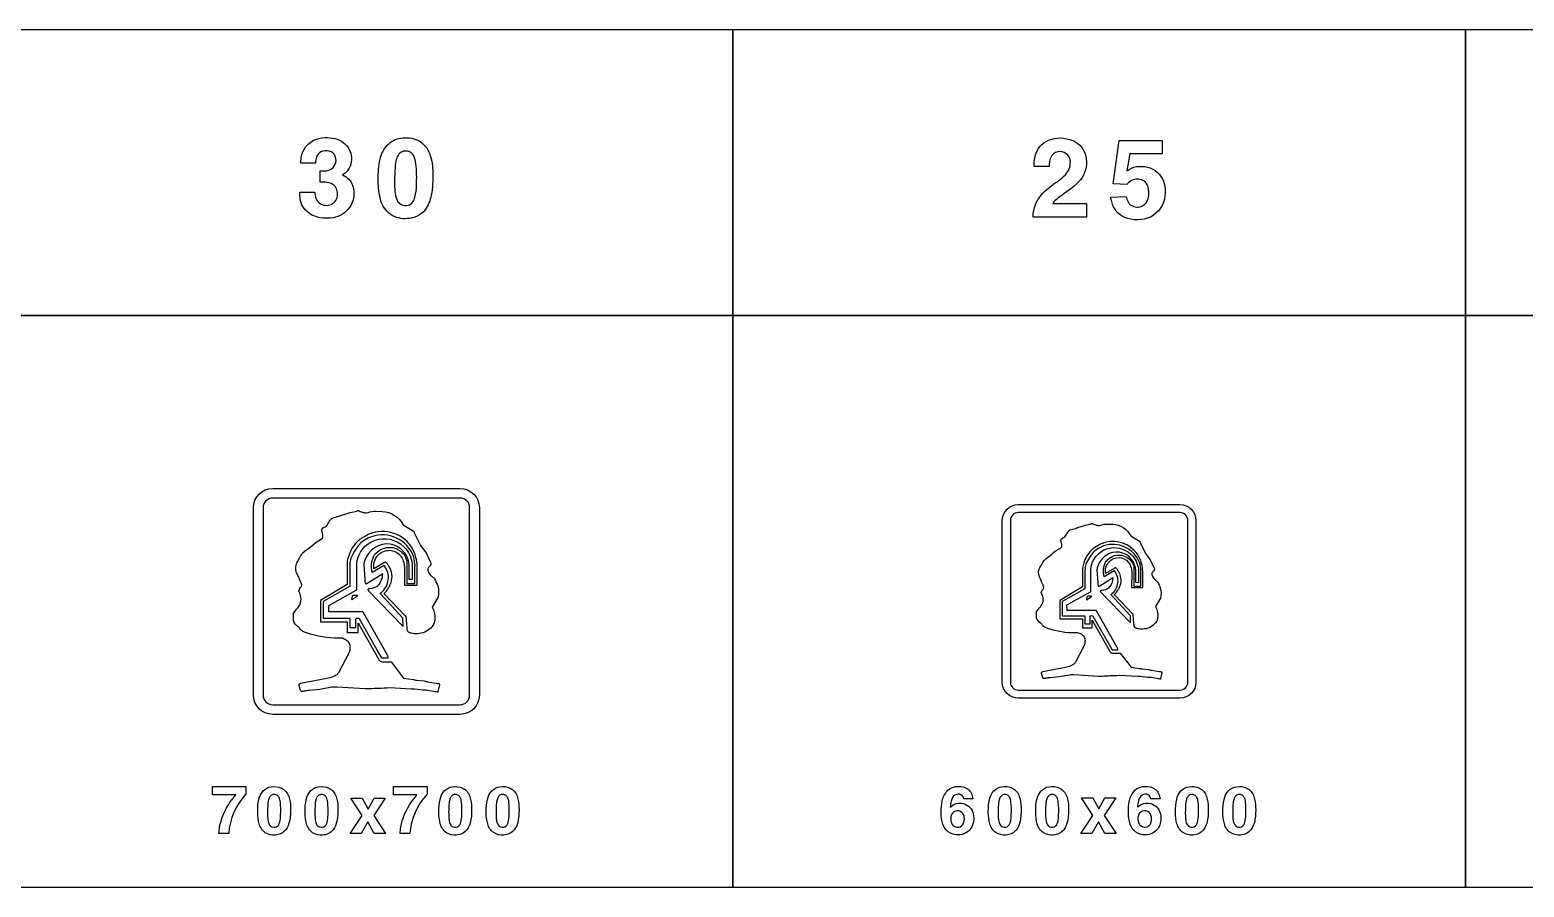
# Model space of a CAD drawing. Extents: x 0 to 18160, y 0 to 2655.
# Drawn here: x 4633 to 9262, y 0 to 2655 of the extents above; entities that cross this region are included whole.
import ezdxf

# ---------------------------------------------------------------- set-up
doc = ezdxf.new("R2010")
doc.units = 0
doc.header["$MEASUREMENT"] = 0

msp = doc.modelspace()

# ---------------------------------------------------------------- linework, layer by layer
for points in [[(4540, 1770), (6810, 1770), (6810, 2655), (4540, 2655)], [(6810, 1770), (9080, 1770), (9080, 2655), (6810, 2655)], [(9080, 1770), (11350, 1770), (11350, 2655), (9080, 2655)], [(4540, 0), (6810, 0), (6810, 1770), (4540, 1770)], [(6810, 0), (9080, 0), (9080, 1770), (6810, 1770)], [(9080, 0), (11350, 0), (11350, 1770), (9080, 1770)], [(5662.41, 221.386), (5627.29, 275.936), (5662.06, 275.936), (5680.33, 241.884), (5699.05, 275.936), (5733.19, 275.936), (5697.65, 221.908), (5734.17, 165.889), (5699.62, 165.889), (5679.76, 201.979), (5659.35, 165.889), (5625.21, 165.889)], [(7925.79, 221.523), (7890.67, 276.072), (7925.43, 276.072), (7943.7, 242.02), (7962.42, 276.072), (7996.57, 276.072), (7961.03, 222.044), (7997.54, 166.025), (7962.99, 166.025), (7943.13, 202.115), (7922.73, 166.025), (7888.58, 166.025)]]:
    msp.add_lwpolyline(points, close=True)
for points in [[(5469.08, 2152.29), (5515.45, 2152.29, 0.0411845), (5517.5, 2137.08, 0.335066), (5547.99, 2111.8, 0.276505), (5579.98, 2126.34, 0.158203), (5585.55, 2147.07, 0.0878221), (5582.59, 2162.99, 0.217575), (5564.07, 2179.85, 0.0882727), (5542.82, 2182.97), (5532, 2182.97), (5532, 2218.24, 0.0282129), (5551.59, 2218.83, 0.50028), (5578.56, 2264.33, 0.235001), (5560.04, 2279.38, 0.165496), (5534.37, 2277.09, 0.220849), (5520.15, 2260.54, 0.055705), (5517.27, 2242.33), (5472.44, 2242.33, -0.0488003), (5474.22, 2264.92, -0.30773), (5531.84, 2319.43, -0.146685), (5591.32, 2313.5, -0.469869), (5617.86, 2220.73, -0.0891152), (5605.81, 2208.96), (5601.55, 2205.96, -0.0245333), (5612.72, 2199.56, -0.202429), (5635, 2162.87, -0.422325), (5572.32, 2073.41, -0.154301), (5508.22, 2080.6, -0.287878), (5469.2, 2141.31, -0.0143877)], [(5711.68, 2191.65, -0.0563084), (5717.72, 2254.48, -0.130301), (5739.91, 2298.28, -0.174843), (5781.74, 2319.69, -0.147552), (5834.86, 2313.05, -0.192146), (5871.67, 2269.88, -0.0833996), (5880.91, 2212.85, -0.0545507), (5875.89, 2142.08, -0.116773), (5856.82, 2098, -0.221099), (5801.96, 2070.32, -0.162564), (5750.5, 2082.84, -0.174743), (5719.22, 2128.26, -0.0640867), (5711.76, 2186.95)], [(7741.06, 2074.79, -0.0640343), (7742.32, 2095.72, -0.161687), (7778.14, 2156.27, -0.0283718), (7819.97, 2188.65, 0.0545111), (7840.86, 2206.58, 0.192461), (7855.83, 2246.12, 0.234238), (7842.24, 2272.5, 0.196223), (7816.93, 2277.28, 0.252425), (7795.01, 2260.1, 0.0856617), (7790.86, 2243.08, 0.0202329), (7790.15, 2231.39), (7743.51, 2231.39, -0.0983795), (7749.55, 2272.7, -0.245047), (7795.72, 2315.83, -0.207102), (7872.69, 2307.49, -0.233443), (7905.15, 2255.16, -0.20961), (7886.99, 2190.98, -0.0785124), (7853.06, 2159.51, 0.0107372), (7817.24, 2133.72, 0.0665092), (7801.37, 2117.68), (7905.87, 2117.68), (7905.87, 2074.79)], [(5763.06, 2161.12, 0.0124589), (5763.57, 2154.8, 0.0668192), (5769.18, 2129.4, 0.615362), (5820.09, 2123.79, 0.0726881), (5825.54, 2136.83, 0.0588562), (5830.24, 2174.11, 0.0389037), (5828.62, 2241.09, 0.084671), (5822.02, 2264.43, 0.156013), (5810.57, 2276.6, 0.143208), (5794.85, 2279.56, 0.172584), (5779.09, 2273.36, 0.132565), (5769.14, 2257.8, 0.0498315), (5764.6, 2236.08, 0.0368731)], [(7981.21, 2136.73), (8028.17, 2138.5, 0.0452719), (8034.56, 2122.27, 0.0567733), (8039.3, 2115.4, 0.070207), (8043.73, 2111.92, 0.264984), (8079.74, 2110.03, 0.20748), (8097.16, 2133.13, 0.147389), (8096.02, 2171.17, 0.308532), (8066.63, 2192.57, 0.215743), (8036.86, 2182.34, 0.028781), (8031.48, 2176.1), (7988.87, 2178.12), (8006.68, 2312.79), (8140.72, 2312.79), (8140.72, 2270.93), (8040.29, 2270.93), (8031.33, 2218.92, -0.0211252), (8044.24, 2226.46, -0.121371), (8077.57, 2232.3, -0.244671), (8137.37, 2200.35, -0.173069), (8148.94, 2141.23, -0.256779), (8103.76, 2075.23, -0.199585), (8024.22, 2074.17, -0.245625), (7983.93, 2123.06, -0.0170062)], [(5385, 534.996, -0.414213), (5325, 594.996), (5325, 1175, -0.414213), (5385, 1235), (5965, 1235, -0.414213), (6025, 1175), (6025, 594.996, -0.414213), (5965, 534.996)], [(5385, 564.996), (5965, 564.996, 0.414213), (5995, 594.996), (5995, 1175, 0.414213), (5965, 1205), (5385, 1205, 0.414213), (5355, 1175), (5355, 594.996, 0.414213)], [(5703.66, 1164.53), (5724.2, 1163.65, -0.272381), (5789.14, 1121.58), (5820.86, 1102.1, -0.0351488), (5824.49, 1095.08), (5842.33, 1057.95), (5860.07, 1035), (5871.68, 1010.4, 0.00452039), (5874.09, 1006.07, -0.139733), (5874.97, 1002.52, -0.0552979), (5874.44, 1000.59, -0.0368354), (5872.18, 994.679, -0.0933), (5869.68, 991.83, 0.0385909), (5866.8, 989.124, 0.171669), (5865.36, 985.061, 0.0879927), (5866.27, 978.802, 0.131891), (5875.48, 964.635, 0.00814325), (5882.67, 959.112, -0.110819), (5886.2, 954.65, -0.0505202), (5895.97, 932.769, -0.137209), (5896.88, 897.007), (5878.88, 866.844, -0.114361), (5887.47, 832.366, -0.236911), (5870.74, 799.335), (5856.55, 789.59, -0.0916624), (5833.2, 784.841, -0.0766709), (5815.05, 786.063, -0.0634186), (5806.04, 789.626, -0.192413), (5802.14, 794.925, -0.0559791), (5800.94, 802.066), (5797.86, 838.883, -0.0151754), (5795.35, 840.473), (5731.4, 907, 0.0230502), (5730.75, 907.598, -0.0367297), (5730.38, 907.982, -0.177243), (5730.22, 908.797, -0.0630443), (5731.43, 910.546, -0.00801336), (5732.51, 911.71, 0.0563616), (5740.9, 922.768, -0.0212945), (5743.47, 926.701, 0.0225414), (5746.18, 930.87, 0.225137), (5750.88, 981.681, 0.0707982), (5745.72, 991.73, -0.0173439), (5740.3, 1000.81, 0.0937967), (5735.5, 1006.11, 0.228492), (5733.64, 1006.44, 0.0916299), (5731.07, 1005.12, -0.0175507), (5729.48, 1004.03), (5698.49, 986.073, -0.0872029), (5698.29, 1001.98, -0.263434), (5728.25, 1039.72, -0.446793), (5789.38, 1010.32, -0.0857683), (5792.67, 991.501), (5792.63, 934.772), (5832.51, 934.772), (5832.52, 992.764, 0.0548996), (5828.45, 1021.32, 0.0502519), (5823.56, 1037.37, 0.379363), (5692.22, 1096.54, 0.0100578), (5688.42, 1095.23, 0.046222), (5677.42, 1090.3), (5659.27, 1079.8, 0.0250119), (5653.99, 1076.32, 0.0352038), (5650.56, 1073.42, 0.0428932), (5633.95, 1054.69, 0.0893991), (5621.22, 1028.84, -0.0264907), (5619.44, 1023.44, 0.0141389), (5618.42, 1020.58, 0.0789251), (5615.05, 998.229), (5615.22, 937.313), (5532.71, 888.132), (5532.71, 822.002), (5615.22, 822.002), (5615.22, 788.996), (5649.61, 788.996), (5649.61, 817.176), (5651.29, 814.374), (5715.09, 702.986, 0.117234), (5717.83, 699.579, 0.153383), (5723.18, 698.229), (5751.52, 698.229), (5790.41, 646.853), (5821.52, 642.573, -0.0171718), (5825.34, 641.911, 0.0231631), (5830.52, 641.081), (5853.75, 638.448, -0.0339814), (5860.9, 637.141, 0.0187214), (5864.83, 636.301), (5891.66, 631.59, 0.00712529), (5899.18, 630.515, -0.319529), (5901.12, 628.702, -0.106784), (5901.13, 626.489), (5896.84, 605.757, -0.0564969), (5896.58, 604.563, -0.0971107), (5896.3, 604.108, -0.237797), (5895.45, 603.892, 0.0292895), (5888.29, 605.152), (5864.12, 609.423, 0.0474153), (5856.18, 610.06, -0.0303567), (5851.09, 610.296), (5824.96, 613.096, 0.0269479), (5817.6, 613.487, -0.0132308), (5813.98, 613.579), (5747.83, 617.267, -0.0197714), (5712.18, 615.38, 0.00501589), (5702.59, 615.156, 0.0168192), (5699.74, 614.964, -0.0429214), (5671.09, 614.101), (5583.64, 619.557, 0.0580237), (5568.38, 618.83), (5531.03, 612.343), (5497.61, 609.193, -0.00582493), (5484.18, 607.333, -0.00787274), (5477.9, 605.912, -0.177414), (5473.29, 606.586, -0.0952391), (5471.4, 608.43), (5466.8, 624.286, -0.0289141), (5466.47, 626.151, -0.306466), (5468.45, 630.191, -0.0731151), (5471.35, 631.399), (5552.53, 646.781, 0.0618712), (5573.95, 653.577, 0.0324057), (5584.07, 658.729, 0.107879), (5587.89, 662.957, -0.0295279), (5590.5, 666.855), (5620.38, 723.86, 0.011832), (5623.74, 730.374, 0.131023), (5624.77, 737.102, -0.0951736), (5625.12, 742.768, 0.184945), (5625.1, 748.617, 0.00535963), (5624.29, 750.987, 0.169795), (5614.73, 763.167, 0.037116), (5604.52, 769.418, 0.107281), (5596.66, 771.118), (5576.55, 771.118, -0.0900383), (5478.24, 792.075, -0.0897743), (5469.25, 800.539, 0.0397554), (5466.56, 803.628, 0.0428812), (5463.63, 806.043, -0.157501), (5448.76, 825.431), (5448.94, 847.174), (5458.22, 860.723, 0.298875), (5471.17, 903.462, 0.0200528), (5468.41, 910.846, 0.025612), (5466.33, 914.672, -0.0416662), (5465.59, 916.354, -0.226621), (5465.83, 918.3, -0.0281996), (5467.08, 920.084, 0.103227), (5467.92, 921.9, -0.142575), (5471.03, 927.586, 0.0354014), (5474.46, 931.693, 0.208386), (5475.11, 936.133, 0.0612509), (5472.72, 942.104, -0.0277643), (5471.71, 944.468, 0.0379144), (5464.29, 961.767, -0.0251174), (5458.93, 973.601, -0.215777), (5460.36, 1006.36, -0.0241205), (5464.5, 1013.25, 0.00797164), (5468.18, 1019.34, 0.0321895), (5468.98, 1020.92, -0.101456), (5479.73, 1036.58, -0.0128298), (5484.59, 1041.03, -0.0278686), (5487, 1042.89, 0.0282578), (5511.87, 1062.22), (5519.3, 1068.67), (5532.98, 1076.64, 0.0906004), (5538.71, 1081.12, 0.181924), (5540.49, 1086.23, 0.0645656), (5538.81, 1095.93, -0.0432402), (5537.74, 1101.99, 0.0503512), (5537.1, 1104.11, -0.130603), (5536.77, 1106.55, -0.0928993), (5538, 1109.47, -0.138887), (5543.61, 1114.24, 0.0367812), (5550.5, 1118.03, 0.140196), (5556.01, 1125.28, -0.0804101), (5564, 1138, -0.0441208), (5567.96, 1141.77, -0.0902808), (5570.33, 1143.04, -0.0133775), (5589.92, 1148.8, 0.0362), (5595, 1150.56, -0.022503), (5598.14, 1151.73), (5618.82, 1158.45, -0.0286518), (5641.58, 1163.77, 0.0212538), (5646.53, 1165.53, -0.130544), (5650.88, 1166.05, -0.0943764), (5652.7, 1165.3, 0.0820529), (5659.69, 1162.58, 0.0266149), (5672.14, 1159.2, 0.13655), (5680.7, 1159.95, -0.105407)], [(7695, 584.996, -0.414213), (7645, 634.996), (7645, 1135, -0.414213), (7695, 1185), (8195, 1185, -0.414213), (8245, 1135), (8245, 634.996, -0.414213), (8195, 584.996)], [(7695, 609.996), (8195, 609.996, 0.414213), (8220, 634.995), (8220, 1135, 0.414213), (8195, 1160), (7695, 1160, 0.414213), (7670, 1135), (7670, 634.995, 0.414213)], [(7969.57, 1124.6), (7987.17, 1123.84, -0.272381), (8042.83, 1087.79), (8070.02, 1071.09, -0.0351488), (8073.13, 1065.07), (8088.43, 1033.24), (8103.63, 1013.57), (8113.58, 992.482, 0.00452039), (8115.65, 988.775, -0.139733), (8116.41, 985.733, -0.0552979), (8115.95, 984.079, -0.0368354), (8114.01, 979.01, -0.0933), (8111.87, 976.568, 0.0385909), (8109.4, 974.248, 0.171669), (8108.17, 970.766, 0.0879927), (8108.95, 965.401, 0.131891), (8116.84, 953.258, 0.00814325), (8123, 948.524, -0.110819), (8126.03, 944.699, -0.0505202), (8134.4, 925.944, -0.137209), (8135.19, 895.291), (8119.75, 869.437, -0.114361), (8127.12, 839.884, -0.236911), (8112.77, 811.572), (8100.62, 803.22, -0.0916624), (8080.6, 799.149, -0.0766709), (8065.04, 800.196, -0.0634186), (8057.32, 803.25, -0.192413), (8053.98, 807.793, -0.0559791), (8052.95, 813.913), (8050.31, 845.471, -0.0151754), (8048.16, 846.834), (7993.35, 903.856, 0.0230502), (7992.62, 904.534, -0.177243), (7992.34, 905.397, -0.0630443), (7993.37, 906.896, -0.00801336), (7994.29, 907.893, 0.0563616), (8001.49, 917.372, -0.0212945), (8003.69, 920.743, 0.0225414), (8006.01, 924.316, 0.225137), (8010.04, 967.869, 0.0707982), (8005.61, 976.482, -0.0173439), (8000.97, 984.267, 0.0937967), (7996.86, 988.809, 0.228492), (7995.26, 989.092, 0.0916299), (7993.06, 987.957, -0.0175507), (7991.7, 987.023), (7965.13, 971.633, -0.0872029), (7964.96, 985.264, -0.263434), (7990.64, 1017.62, -0.446793), (8043.04, 992.412, -0.0857683), (8045.86, 976.286), (8045.83, 927.661), (8080.01, 927.661), (8080.02, 977.369, 0.0548996), (8076.53, 1001.85, 0.0502519), (8072.34, 1015.6, 0.379363), (7959.76, 1066.32, 0.0100578), (7956.51, 1065.2, 0.046222), (7947.07, 1060.97), (7931.52, 1051.97, 0.0250119), (7926.99, 1048.99, 0.0352038), (7924.05, 1046.5, 0.0428932), (7909.81, 1030.45, 0.0893991), (7898.91, 1008.29, -0.0264907), (7897.38, 1003.66, 0.0141389), (7896.51, 1001.21, 0.0789251), (7893.62, 982.053), (7893.76, 929.839), (7823.04, 887.684), (7823.04, 831.001), (7893.76, 831.001), (7893.76, 802.71), (7923.23, 802.71), (7923.23, 826.865), (7924.68, 824.463), (7979.36, 728.987, 0.117234), (7981.71, 726.067, 0.153383), (7986.3, 724.91), (8010.59, 724.91), (8043.92, 680.874), (8070.59, 677.205, -0.0171718), (8073.87, 676.637, 0.0231631), (8078.3, 675.926), (8098.22, 673.669, -0.0339814), (8104.35, 672.549, 0.0187214), (8107.71, 671.829), (8130.71, 667.79, 0.00712529), (8137.15, 666.87, -0.319529), (8138.82, 665.315, -0.106784), (8138.83, 663.418), (8135.15, 645.648, -0.0564969), (8134.81, 644.43, -0.237797), (8133.96, 644.049, 0.0292895), (8127.82, 645.13), (8107.11, 648.79, 0.0474153), (8100.3, 649.337, -0.0303567), (8095.93, 649.538), (8073.54, 651.939, 0.0269479), (8067.23, 652.274, -0.0132308), (8064.12, 652.353), (8007.42, 655.514, -0.0197714), (7976.87, 653.896, 0.00501589), (7968.65, 653.704, 0.0168192), (7966.21, 653.54, -0.0429214), (7941.65, 652.8), (7866.69, 657.477, 0.0580237), (7853.62, 656.853), (7821.6, 651.294), (7792.95, 648.593, -0.00582493), (7781.44, 646.999, -0.00787274), (7776.06, 645.781, -0.177414), (7772.11, 646.358, -0.0952391), (7770.49, 647.94), (7766.55, 661.53, -0.0289141), (7766.26, 663.129, -0.306466), (7767.96, 666.592, -0.0731151), (7770.44, 667.627), (7840.03, 680.812, 0.0618712), (7858.38, 686.637, 0.0324057), (7867.06, 691.053, 0.107879), (7870.34, 694.676, -0.0295279), (7872.57, 698.018), (7898.18, 746.879, 0.011832), (7901.06, 752.463, 0.131023), (7901.94, 758.23, -0.0951736), (7902.25, 763.086, 0.184945), (7902.23, 768.099, 0.00535963), (7901.54, 770.131, 0.169795), (7893.34, 780.571, 0.037116), (7884.59, 785.929, 0.107281), (7877.85, 787.386), (7860.61, 787.386, -0.0900383), (7776.35, 805.349, -0.0897743), (7768.64, 812.604, 0.0397554), (7766.34, 815.252, 0.0428812), (7763.83, 817.322, -0.157501), (7751.08, 833.94), (7751.24, 852.577), (7759.19, 864.191, 0.298875), (7770.29, 900.824, 0.0200528), (7767.92, 907.153, 0.025612), (7766.14, 910.433, -0.0416662), (7765.51, 911.874, -0.226621), (7765.71, 913.543, -0.0281996), (7766.78, 915.071, 0.103227), (7767.51, 916.628, -0.142575), (7770.17, 921.501, 0.0354014), (7773.11, 925.022, 0.208386), (7773.67, 928.828, 0.0612509), (7771.62, 933.946, -0.0277643), (7770.75, 935.972, 0.0379144), (7764.39, 950.8, -0.0251174), (7759.8, 960.943, -0.215777), (7761.02, 989.021, -0.0241205), (7764.57, 994.926, 0.00797164), (7767.73, 1000.15, 0.0321895), (7768.41, 1001.51, -0.101456), (7777.62, 1014.92, -0.0128298), (7781.8, 1018.74, -0.0278686), (7783.86, 1020.34, 0.0282578), (7805.18, 1036.9), (7811.54, 1042.43), (7823.27, 1049.26, 0.0906004), (7828.18, 1053.1, 0.181924), (7829.7, 1057.49, 0.0645656), (7828.27, 1065.79, -0.0432402), (7827.35, 1070.99, 0.0503512), (7826.8, 1072.81, -0.130603), (7826.52, 1074.9, -0.0928993), (7827.58, 1077.4, -0.138887), (7832.38, 1081.49, 0.0367812), (7838.29, 1084.74, 0.140196), (7843.01, 1090.95, -0.0804101), (7849.86, 1101.86, -0.0441208), (7853.25, 1105.09, -0.0902808), (7855.29, 1106.18, -0.0133775), (7872.07, 1111.12, 0.0362), (7876.43, 1112.62, -0.022503), (7879.12, 1113.63), (7896.84, 1119.39, -0.0286518), (7916.35, 1123.94, 0.0212538), (7920.6, 1125.46, -0.130544), (7924.33, 1125.9, -0.0943764), (7925.88, 1125.25, 0.0820529), (7931.88, 1122.93, 0.0266149), (7942.55, 1120.03, 0.13655), (7949.89, 1120.67, -0.105407)], [(5825.58, 1000.84, 0.0809693), (5817.58, 1032.74, 0.406042), (5681.34, 1081.39, 0.0528604), (5661.61, 1069.35, 0.0744059), (5649.52, 1057.12), (5639.9, 1043.52, 0.077881), (5627.4, 1018.67, 0.0736085), (5623.9, 999.158), (5623.47, 930.906), (5622.95, 930.578), (5540.95, 884.67), (5540.95, 833.056), (5620.03, 833.056, -0.0831435), (5621.97, 832.808, -0.30498), (5623.52, 831.072, -0.0330405), (5623.59, 830.174), (5623.66, 806.218, 0.0110357), (5623.96, 804.322), (5642.54, 804.338), (5642.63, 829.892, -0.0487494), (5643.07, 832.019, -0.120776), (5643.45, 832.552, -0.0962021), (5644.49, 833.107, -0.138746), (5650.52, 832.951, -0.171905), (5652.23, 831.705), (5716.06, 720.502), (5721.66, 710.23), (5742.79, 710.224, 0.0807511), (5742.96, 711.681, 0.0973514), (5741.71, 715.707, -0.0342127), (5740.43, 718.447), (5665.06, 851.142), (5664.4, 852.31), (5558.97, 852.31), (5558.94, 855.488), (5558.84, 870.699, -0.0990447), (5559.36, 872.197, -0.103227), (5560.47, 873.224), (5643.92, 919.82), (5645.53, 920.714), (5645.38, 1004.26, -0.618886), (5790.03, 1055.06), (5791.3, 1053.84, -0.173463), (5817.26, 1001.48), (5817.13, 952.5), (5808.01, 952.711), (5808, 995.257, 0.0401373), (5805.49, 1010.3, 0.106367), (5792.39, 1036.84, 0.405669), (5699.91, 1050.86, 0.152124), (5670.29, 1012.54, 0.0448174), (5666.95, 999.24), (5670.22, 953.39, -0.0109573), (5670.31, 951.328, 0.0542333), (5670.98, 942.775, 0.137558), (5672.32, 940.068, 0.228972), (5673.86, 939.416, 0.104125), (5675.7, 939.961, 0.0144005), (5677.79, 941.25), (5723.09, 969.738), (5724.62, 970.808, -0.1916), (5710.51, 933.713, -0.0274632), (5709.11, 932.224, -0.120855), (5685.27, 923.99, 0.0388256), (5682.45, 923.959, 0.17535), (5680.14, 922.898, 0.266883), (5679.79, 921.244, 0.0954092), (5681.11, 918.855), (5681.75, 918.091), (5787.89, 807.9), (5788.5, 807.252), (5788.35, 833.007), (5718.69, 908.582, -0.142467), (5719.13, 910.076, -0.055416), (5720.57, 911.912, 0.416362), (5730.82, 994.8, 0.00916698), (5729.75, 995.879), (5693.1, 974.261, -0.177926), (5698.46, 1026.27, -0.0484485), (5703.63, 1032.92, -0.498836), (5793.77, 1026.67, -0.137513), (5800.55, 1003.55), (5800.87, 940.326), (5825.63, 940.326), (5825.63, 991.66, 0.0289025)], [(8074.07, 984.29, 0.0809693), (8067.21, 1011.64, 0.406042), (7950.43, 1053.34, 0.0528604), (7933.53, 1043.01, 0.0744059), (7923.16, 1032.53), (7914.92, 1020.88, 0.077881), (7904.2, 999.575, 0.0736085), (7901.2, 982.849), (7900.83, 924.347), (7900.39, 924.066), (7830.1, 884.716), (7830.1, 840.476), (7897.88, 840.476, -0.0831435), (7899.55, 840.264, -0.30498), (7900.88, 838.775, -0.0330405), (7900.94, 838.005), (7900.99, 817.472, 0.0110357), (7901.25, 815.847), (7917.18, 815.86), (7917.26, 837.764, -0.0487494), (7917.63, 839.587, -0.120776), (7917.95, 840.044, -0.0962021), (7918.85, 840.52, -0.138746), (7924.02, 840.386, -0.171905), (7925.48, 839.318), (7980.19, 744.001), (7985, 735.197), (8003.11, 735.192, 0.0807511), (8003.25, 736.44, 0.0973514), (8002.18, 739.891, -0.0342127), (8001.09, 742.24), (7936.48, 855.978), (7935.91, 856.98), (7845.55, 856.98), (7845.52, 859.703), (7845.44, 872.741, -0.0990447), (7845.88, 874.025, -0.103227), (7846.83, 874.906), (7918.36, 914.845), (7919.74, 915.612), (7919.62, 987.225, -0.618886), (8043.6, 1030.76), (8044.68, 1029.72, -0.173463), (8066.94, 984.839), (8066.83, 942.856), (8059.01, 943.037), (8059, 979.506, 0.0401373), (8056.85, 992.398, 0.106367), (8045.62, 1015.15, 0.405669), (7966.35, 1027.16, 0.152124), (7940.96, 994.318, 0.0448174), (7938.1, 982.919), (7940.91, 943.62, -0.0109573), (7940.98, 941.852, 0.0542333), (7941.55, 934.521, 0.137558), (7942.7, 932.201, 0.228972), (7944.03, 931.641, 0.104125), (7945.6, 932.108, 0.0144005), (7947.4, 933.213), (7986.22, 957.632), (7987.53, 958.549, -0.1916), (7975.44, 926.753, -0.0274632), (7974.24, 925.477, -0.120855), (7953.81, 918.419, 0.0388256), (7951.38, 918.392, 0.17535), (7949.41, 917.483, 0.266883), (7949.11, 916.065, 0.0954092), (7950.24, 914.018), (7950.79, 913.363), (8041.76, 818.914), (8042.28, 818.358), (8042.16, 840.434), (7982.45, 905.212, -0.142467), (7982.82, 906.493, -0.055416), (7984.06, 908.067, 0.416362), (7992.84, 979.114, 0.00916698), (7991.93, 980.038), (7960.51, 961.509, -0.177926), (7965.11, 1006.09, -0.0484485), (7969.54, 1011.79, -0.498836), (8046.8, 1006.43, -0.137513), (8052.62, 986.616), (8052.89, 932.421), (8074.11, 932.421), (8074.11, 976.422, 0.0289025)], [(5633.22, 903.379, -0.23875), (5634.02, 904.316), (5634.86, 904.464), (5644.77, 904.486, -0.0154696), (5645.73, 904.367, -0.240625), (5646.65, 903.604, -0.118053), (5646.72, 902.193, -0.207117), (5645.31, 899.865), (5644.48, 899.317), (5644.05, 898.987), (5632.32, 890.346), (5631.43, 889.832, -0.232009), (5630.89, 889.81, -0.210927), (5630.46, 890.391), (5630.36, 892.502)], [(7909.19, 900.752, -0.23875), (7909.87, 901.556), (7910.6, 901.683), (7919.09, 901.702, -0.0154696), (7919.91, 901.6, -0.240625), (7920.7, 900.946, -0.118053), (7920.76, 899.736, -0.207117), (7919.55, 897.741), (7918.65, 897.13), (7908.42, 889.582), (7907.42, 889.132, -0.210927), (7906.82, 889.62), (7906.74, 891.429)], [(5197.97, 311.538), (5301.72, 311.538), (5301.72, 287.746, 0.17337), (5248.52, 165.709), (5218.19, 165.709, -0.0554097), (5224.99, 205.329, -0.10295), (5266.79, 281.111), (5270.2, 285.353), (5197.97, 285.353)], [(5338.35, 233.875, -0.0563084), (5341.98, 271.576, -0.130301), (5355.29, 297.856, -0.174843), (5380.39, 310.699, -0.147552), (5412.26, 306.718, -0.192146), (5434.35, 280.818, -0.0833996), (5439.89, 246.6, -0.0545507), (5436.88, 204.135, -0.116773), (5425.44, 177.69, -0.221099), (5392.52, 161.079, -0.162564), (5361.65, 168.59, -0.174743), (5342.88, 195.842, -0.0640867), (5338.4, 231.055)], [(5369.18, 215.557, 0.0124589), (5369.49, 211.766, 0.0668192), (5372.85, 196.529, 0.615362), (5403.4, 193.164, 0.0726881), (5406.67, 200.984, 0.0588562), (5409.49, 223.353, 0.0389037), (5408.52, 263.543, 0.084671), (5404.56, 277.548, 0.156013), (5397.69, 284.846, 0.143208), (5388.26, 286.624, 0.172584), (5378.8, 282.903, 0.132565), (5372.83, 273.567, 0.0498315), (5370.1, 260.533, 0.0368731)], [(5485.1, 233.866, -0.0563084), (5488.72, 271.567, -0.130301), (5502.04, 297.847, -0.174843), (5527.14, 310.69, -0.147552), (5559.01, 306.709, -0.192146), (5581.09, 280.809, -0.0833996), (5586.64, 246.591, -0.0545507), (5583.63, 204.126, -0.116773), (5572.18, 177.681, -0.221099), (5539.27, 161.07, -0.162564), (5508.39, 168.581, -0.174743), (5489.62, 195.833, -0.0640867), (5485.14, 231.046)], [(5515.93, 215.548, 0.0124589), (5516.23, 211.757, 0.0668192), (5519.6, 196.52, 0.615362), (5550.14, 193.155, 0.0726881), (5553.41, 200.975, 0.0588562), (5556.23, 223.344, 0.0389037), (5555.26, 263.534, 0.084671), (5551.31, 277.539, 0.156013), (5544.43, 284.837, 0.143208), (5535, 286.615, 0.172584), (5525.55, 282.894, 0.132565), (5519.58, 273.558, 0.0498315), (5516.85, 260.524, 0.0368731)], [(5759.16, 311.51), (5862.9, 311.51), (5862.9, 287.719, 0.17337), (5809.7, 165.681), (5779.37, 165.681, -0.0554097), (5786.17, 205.302, -0.10295), (5827.97, 281.084), (5831.39, 285.325), (5759.16, 285.325)], [(5899.54, 233.902, -0.0563084), (5903.16, 271.603, -0.130301), (5916.48, 297.883, -0.174843), (5941.57, 310.726, -0.147552), (5973.45, 306.745, -0.192146), (5995.53, 280.845, -0.0833996), (6001.08, 246.627, -0.0545507), (5998.07, 204.162, -0.116773), (5986.62, 177.717, -0.221099), (5953.71, 161.106, -0.162564), (5922.83, 168.617, -0.174743), (5904.06, 195.869, -0.0640867), (5899.58, 231.082)], [(5930.36, 215.584, 0.0124589), (5930.67, 211.793, 0.0668192), (5934.04, 196.556, 0.615362), (5964.58, 193.191, 0.0726881), (5967.85, 201.011, 0.0588562), (5970.67, 223.38, 0.0389037), (5969.7, 263.57, 0.084671), (5965.74, 277.575, 0.156013), (5958.87, 284.873, 0.143208), (5949.44, 286.65, 0.172584), (5939.99, 282.93, 0.132565), (5934.01, 273.594, 0.0498315), (5931.29, 260.56, 0.0368731)], [(6046.28, 233.929, -0.0563084), (6049.91, 271.63, -0.130301), (6063.22, 297.91, -0.174843), (6088.32, 310.754, -0.147552), (6120.19, 306.773, -0.192146), (6142.28, 280.872, -0.0833996), (6147.82, 246.654, -0.0545507), (6144.81, 204.19, -0.116773), (6133.37, 177.744, -0.221099), (6100.45, 161.133, -0.162564), (6069.58, 168.645, -0.174743), (6050.81, 195.896, -0.0640867), (6046.33, 231.109)], [(6077.11, 215.612, 0.0124589), (6077.42, 211.82, 0.0668192), (6080.78, 196.583, 0.615362), (6111.33, 193.218, 0.0726881), (6114.6, 201.038, 0.0588562), (6117.42, 223.408, 0.0389037), (6116.45, 263.597, 0.084671), (6112.49, 277.602, 0.156013), (6105.62, 284.901, 0.143208), (6096.19, 286.678, 0.172584), (6086.73, 282.957, 0.132565), (6080.76, 273.621, 0.0498315), (6078.04, 260.588, 0.0368731)], [(7553.86, 273.902), (7525.61, 273.902, 0.0333099), (7523.62, 279.233, 0.308433), (7507.89, 287.93, 0.256298), (7491.16, 277.717, 0.0718547), (7486.8, 266.674, 0.0422837), (7483.79, 247.859, -0.0343264), (7495.07, 255.821, -0.198215), (7524.83, 258.546, -0.294049), (7555.09, 226.603, -0.195966), (7547.53, 181.769, -0.251599), (7509.24, 161.911, -0.162734), (7477.67, 171.224, -0.142524), (7461.25, 194.636, -0.0867955), (7455.85, 229.162, -0.0561633), (7459.19, 267.835, -0.143087), (7476.02, 299.778, -0.165016), (7500.4, 311.366, -0.137094), (7531.63, 307.598, -0.238813), (7552.18, 282.1, -0.0169871)], [(7601.73, 234.02, -0.0563084), (7605.35, 271.722, -0.130301), (7618.67, 298.001, -0.174843), (7643.77, 310.845, -0.147552), (7675.64, 306.864, -0.192146), (7697.72, 280.963, -0.0833996), (7703.27, 246.745, -0.0545507), (7700.26, 204.281, -0.116773), (7688.81, 177.835, -0.221099), (7655.9, 161.224, -0.162564), (7625.02, 168.736, -0.174743), (7606.25, 195.987, -0.0640867), (7601.78, 231.2)], [(7632.56, 215.703, 0.0124589), (7632.86, 211.911, 0.0668192), (7636.23, 196.674, 0.615362), (7666.78, 193.309, 0.0726881), (7670.05, 201.129, 0.0588562), (7672.86, 223.499, 0.0389037), (7671.89, 263.688, 0.084671), (7667.94, 277.693, 0.156013), (7661.06, 284.992, 0.143208), (7651.63, 286.769, 0.172584), (7642.18, 283.049, 0.132565), (7636.21, 273.712, 0.0498315), (7633.48, 260.679, 0.0368731)], [(7748.47, 234.02, -0.0563084), (7752.1, 271.722, -0.130301), (7765.42, 298.001, -0.174843), (7790.51, 310.845, -0.147552), (7822.38, 306.864, -0.192146), (7844.47, 280.963, -0.0833996), (7850.01, 246.745, -0.0545507), (7847, 204.281, -0.116773), (7835.56, 177.835, -0.221099), (7802.64, 161.224, -0.162564), (7771.77, 168.736, -0.174743), (7753, 195.987, -0.0640867), (7748.52, 231.2)], [(7779.3, 215.703, 0.0124589), (7779.61, 211.911, 0.0668192), (7782.98, 196.674, 0.615362), (7813.52, 193.309, 0.0726881), (7816.79, 201.129, 0.0588562), (7819.61, 223.499, 0.0389037), (7818.64, 263.688, 0.084671), (7814.68, 277.693, 0.156013), (7807.81, 284.992, 0.143208), (7798.38, 286.769, 0.172584), (7788.92, 283.049, 0.132565), (7782.95, 273.712, 0.0498315), (7780.23, 260.679, 0.0368731)], [(8133.77, 273.892), (8105.52, 273.892, 0.0333099), (8103.53, 279.224, 0.308433), (8087.8, 287.921, 0.256298), (8071.07, 277.707, 0.0718547), (8066.71, 266.665, 0.0422837), (8063.7, 247.849, -0.0343264), (8074.98, 255.812, -0.198215), (8104.74, 258.537, -0.294049), (8135, 226.593, -0.195966), (8127.44, 181.759, -0.251599), (8089.15, 161.902, -0.162734), (8057.58, 171.214, -0.142524), (8041.16, 194.627, -0.0867955), (8035.76, 229.153, -0.0561633), (8039.1, 267.826, -0.143087), (8055.93, 299.769, -0.165016), (8080.31, 311.357, -0.137094), (8111.54, 307.589, -0.238813), (8132.09, 282.091, -0.0169871)], [(8181.64, 234.038, -0.0563084), (8185.26, 271.739, -0.130301), (8198.58, 298.019, -0.174843), (8223.68, 310.863, -0.147552), (8255.55, 306.882, -0.192146), (8277.63, 280.981, -0.0833996), (8283.18, 246.763, -0.0545507), (8280.17, 204.299, -0.116773), (8268.72, 177.853, -0.221099), (8235.81, 161.242, -0.162564), (8204.93, 168.754, -0.174743), (8186.16, 196.005, -0.0640867), (8181.69, 231.218)], [(8212.47, 215.72, 0.0124589), (8212.78, 211.929, 0.0668192), (8216.14, 196.692, 0.615362), (8246.69, 193.327, 0.0726881), (8249.96, 201.147, 0.0588562), (8252.78, 223.517, 0.0389037), (8251.8, 263.706, 0.084671), (8247.85, 277.711, 0.156013), (8240.97, 285.01, 0.143208), (8231.54, 286.787, 0.172584), (8222.09, 283.066, 0.132565), (8216.12, 273.73, 0.0498315), (8213.39, 260.697, 0.0368731)], [(8328.38, 234.065, -0.0563084), (8332.01, 271.767, -0.130301), (8345.33, 298.046, -0.174843), (8370.42, 310.89, -0.147552), (8402.29, 306.909, -0.192146), (8424.38, 281.008, -0.0833996), (8429.92, 246.79, -0.0545507), (8426.91, 204.326, -0.116773), (8415.47, 177.881, -0.221099), (8382.56, 161.269, -0.162564), (8351.68, 168.781, -0.174743), (8332.91, 196.032, -0.0640867), (8328.43, 231.245)], [(8359.21, 215.748, 0.0124589), (8359.52, 211.956, 0.0668192), (8362.89, 196.719, 0.615362), (8393.43, 193.354, 0.0726881), (8396.7, 201.174, 0.0588562), (8399.52, 223.544, 0.0389037), (8398.55, 263.734, 0.084671), (8394.59, 277.738, 0.156013), (8387.72, 285.037, 0.143208), (8378.29, 286.814, 0.172584), (8368.83, 283.094, 0.132565), (8362.86, 273.757, 0.0498315), (8360.14, 260.724, 0.0368731)], [(7485.38, 212.101, 0.0641861), (7486.63, 201.84, 0.139351), (7492.27, 191.745, 0.240104), (7510.16, 186.129, 0.267924), (7524.24, 196.248, 0.140614), (7527.13, 216.603, 0.112774), (7523.2, 227.693, 0.271024), (7505.59, 236.271, 0.294594), (7487.58, 224.423, 0.0908659)], [(8065.29, 212.091, 0.0641861), (8066.54, 201.831, 0.139351), (8072.18, 191.736, 0.240104), (8090.07, 186.12, 0.267924), (8104.15, 196.238, 0.140614), (8107.04, 216.594, 0.112774), (8103.11, 227.684, 0.271024), (8085.5, 236.262, 0.294594), (8067.49, 224.413, 0.0908659)]]:
    msp.add_lwpolyline(points, format="xyb", close=True)

doc.saveas('drawing.dxf')
